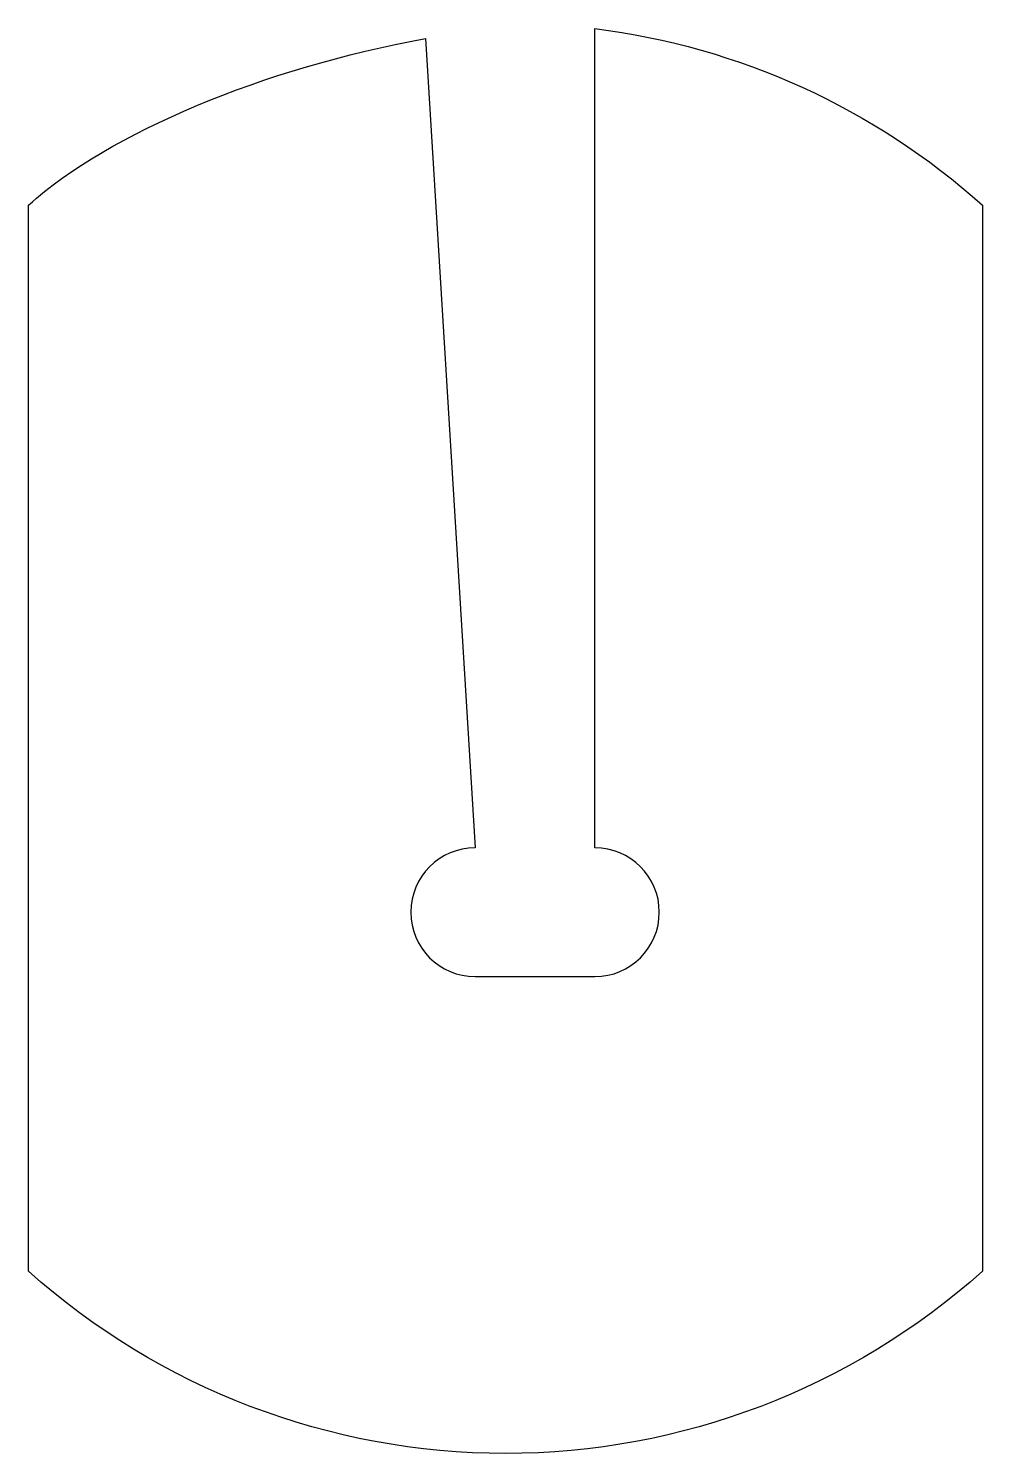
# Model space of a CAD drawing. Extents: x 1.09 to 5.09, y 1.91 to 7.88.
import ezdxf

# ---------------------------------------------------------------- set-up
doc = ezdxf.new("R2010")
doc.units = 0
doc.layers.add('LAYER_1', color=18, linetype='CONTINUOUS')

msp = doc.modelspace()

# ---------------------------------------------------------------- linework, layer by layer
at = {"layer": 'LAYER_1'}
msp.add_lwpolyline([(2.9662, 4.4455, 1), (2.9662, 3.9055), (3.4683, 3.9055, 1), (3.4683, 4.4455), (3.4683, 7.8819, -0.152275), (5.0933, 7.1413), (5.0933, 2.6697, -0.184499), (3.0933, 1.9055, -0.184499), (1.0933, 2.6697), (1.0933, 7.1413), (1.1096, 7.1556), (1.1263, 7.1698), (1.1434, 7.184), (1.1609, 7.1982), (1.1789, 7.2122), (1.1972, 7.2262), (1.2351, 7.254), (1.2746, 7.2815), (1.3156, 7.3087), (1.3581, 7.3355), (1.4019, 7.3619), (1.4472, 7.388), (1.4938, 7.4137), (1.5416, 7.439), (1.5907, 7.4638), (1.641, 7.4882), (1.6924, 7.5121), (1.7449, 7.5356), (1.7985, 7.5585), (1.853, 7.5809), (1.9085, 7.6027), (1.9649, 7.624), (2.0221, 7.6446), (2.0801, 7.6647), (2.1389, 7.6842), (2.1984, 7.703), (2.2585, 7.7211), (2.3193, 7.7386), (2.3806, 7.7553), (2.4425, 7.7714), (2.5048, 7.7867), (2.5675, 7.8012), (2.6306, 7.815), (2.694, 7.828), (2.7577, 7.8401)], format="xyb", close=True, dxfattribs=at)

doc.saveas('drawing.dxf')
